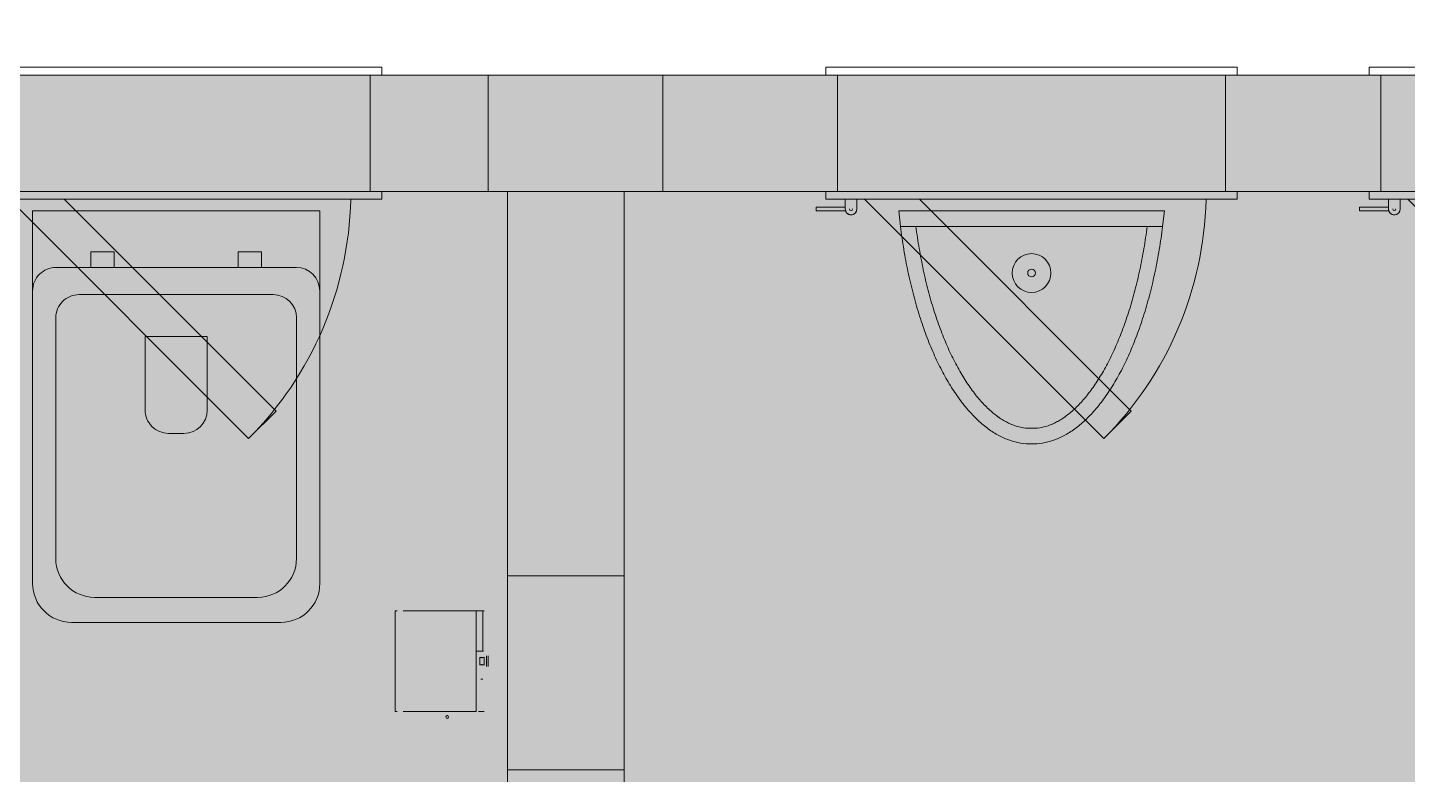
# Model space of a CAD drawing. Header units: millimetres. Extents: x -57519 to 497916, y -349472 to 446842.
# Drawn here: x 415081 to 416859, y 41797 to 42759 of the extents above; entities that cross this region are included whole.
import ezdxf

# ---------------------------------------------------------------- set-up
doc = ezdxf.new("R2010")
doc.units = ezdxf.units.MM
for name, color, linetype, lineweight in [('A-DETL-GENF', 92, 'Continuous', 5), ('A-DETL-THIN', 151, 'Continuous', 9), ('A-DOOR', 31, 'Continuous', 5), ('A-DOOR-FRAM', 31, 'Continuous', 5), ('A-FLOR', 192, 'Continuous', 5), ('A-WALL', 113, 'Continuous', 20), ('P-SANR-FIXT', 6, 'Continuous', 5)]:
    doc.layers.add(name, color=color, linetype=linetype, lineweight=lineweight)

# ---------------------------------------------------------------- blocks, each defined once
blk = doc.blocks.new('DLN_Toilet - DLN_Toilet-12122835-G_F SINGLE OCCUPANCY DIAGRAM')
at = {"layer": 'P-SANR-FIXT', "color": 191}
for p, q in [((135, 700), (-135, 700)), ((-105, 667.8), (105.2, 667.8)), ((-185, 650), (-185, 272.8)), ((185, 272.8), (185, 650)), ((-155, 307.8), (-155, 617.8)), ((155.2, 617.8), (155.2, 307.8)), ((10, 456.5), (-10, 456.5)), ((-40, 426.5), (-40, 331.7)), ((40, 331.7), (40, 426.5)), ((-40, 331.7), (40, 331.7)), ((-185, 272.8), (-185, 170)), ((125.2, 277.8), (-125, 277.8)), ((185, 170), (185, 272.8)), ((-155, 242.8), (155, 242.8)), ((-80, 242.8), (-110, 242.8)), ((-110, 242.8), (-110, 222.8)), ((-80, 222.8), (-80, 242.8)), ((110, 242.8), (80, 242.8)), ((80, 242.8), (80, 222.8)), ((110, 222.8), (110, 242.8)), ((-110, 222.8), (-80, 222.8)), ((80, 222.8), (110, 222.8)), ((-185, 170), (185, 170))]:
    blk.add_line(p, q, dxfattribs=at)
for centre, radius, start, end in [((-135, 650), 50, 90, 180), ((135, 650), 50, 0, 90), ((-105, 617.8), 50, 90, 180), ((105.2, 617.8), 50, 0, 90), ((-10, 426.5), 30, 90, 180), ((10, 426.5), 30, 360, 90), ((-125, 307.8), 30, 180, 270), ((125.2, 307.8), 30, 270, 0), ((-155, 272.8), 30, 180, 270), ((155, 272.8), 30, 270, 0)]:
    blk.add_arc(centre, radius, start, end, dxfattribs=at)
blk = doc.blocks.new('DLN_Urinal - DLN_Urinal-V760-G_F SINGLE OCCUPANCY DIAGRAM')
at = {"layer": 'P-SANR-FIXT', "color": 191}
for p, q in [((-277.9, 32.5), (-280.2, 12.5)), ((59.8, 32.5), (-277.9, 32.5)), ((-277.9, 32.5), (-258.1, 32.5)), ((-258.1, 32.5), (39.9, 32.5)), ((39.9, 32.5), (59.8, 32.5)), ((62, 12.5), (59.8, 32.5)), ((-280.2, 12.5), (62, 12.5))]:
    blk.add_line(p, q, dxfattribs=at)
for radius in [25, 5]:
    blk.add_circle((-109.1, 92.5), radius, dxfattribs=at)
for points, knots in [([(-109.1, 312.5), (-118.5, 312.7), (-132.6, 310.5), (-151.1, 302.3), (-162.5, 295.1), (-171.5, 288.2), (-178.1, 282.3), (-184.6, 275.9), (-191, 268.9), (-197.2, 261.3), (-203.4, 253.1), (-209.3, 244.4), (-217, 232.2), (-224.4, 218.9), (-231.4, 204.6), (-236.4, 193.5), (-241.2, 182), (-245.8, 170), (-250.2, 157.6), (-254.3, 144.9), (-258.2, 131.8), (-263, 113.9), (-268.5, 90.8), (-273.8, 62.2), (-276.7, 42.5), (-277.9, 32.5)], [0, 0, 0, 0, 0.125, 0.1875, 0.25, 0.28125, 0.3125, 0.34375, 0.375, 0.40625, 0.4375, 0.46875, 0.5, 0.5625, 0.59375, 0.625, 0.65625, 0.6875, 0.71875, 0.75, 0.78125, 0.8125, 0.875, 0.9375, 1, 1, 1, 1]), ([(59.8, 32.5), (58.5, 42.5), (55.7, 62.2), (50.3, 90.8), (44.9, 113.9), (40.1, 131.8), (36.2, 144.9), (32.1, 157.6), (27.7, 170), (23.1, 182), (18.3, 193.5), (13.3, 204.6), (8, 215.3), (2.6, 225.6), (-3, 235.3), (-8.8, 244.4), (-14.8, 253.1), (-20.9, 261.3), (-29.2, 271.4), (-40, 282.6), (-53.3, 293.7), (-67, 302.3), (-85.6, 310.5), (-99.6, 312.7), (-109.1, 312.5)], [0, 0, 0, 0, 0.0625, 0.125, 0.1875, 0.21875, 0.25, 0.28125, 0.3125, 0.34375, 0.375, 0.40625, 0.4375, 0.46875, 0.5, 0.53125, 0.5625, 0.59375, 0.625, 0.6875, 0.75, 0.8125, 0.875, 1, 1, 1, 1]), ([(-258.1, 32.5), (-256.8, 42.2), (-254, 61.1), (-248.7, 88.6), (-243.5, 110.7), (-238.8, 127.9), (-235, 140.3), (-231.1, 152.4), (-226.8, 164.2), (-222.4, 175.6), (-217.8, 186.5), (-213.1, 196.9), (-208.1, 207), (-203, 216.5), (-197.7, 225.5), (-192.4, 233.9), (-186.9, 241.9), (-181.2, 249.3), (-175.6, 256.1), (-170, 262.3), (-162.3, 269.7), (-154.6, 276.1), (-147.1, 281.2), (-139.5, 285.5), (-126.6, 291.1), (-116, 292.8), (-109.1, 292.5)], [0, 0, 0, 0, 0.0625, 0.125, 0.1875, 0.21875, 0.25, 0.28125, 0.3125, 0.34375, 0.375, 0.40625, 0.4375, 0.46875, 0.5, 0.53125, 0.5625, 0.59375, 0.625, 0.65625, 0.6875, 0.75, 0.78125, 0.8125, 0.875, 1, 1, 1, 1]), ([(-109.1, 292.5), (-116, 292.8), (-126.6, 291.1), (-141.4, 284.7), (-152.7, 277.7), (-162.3, 269.7), (-170, 262.3), (-175.6, 256.1), (-181.2, 249.3), (-186.9, 241.9), (-192.4, 233.9), (-197.7, 225.5), (-203, 216.5), (-208.1, 207), (-213.1, 196.9), (-217.8, 186.5), (-222.4, 175.6), (-226.8, 164.2), (-231.1, 152.4), (-235, 140.3), (-238.8, 127.9), (-243.5, 110.7), (-248.7, 88.6), (-254, 61.1), (-256.8, 42.2), (-258.1, 32.5)], [0, 0, 0, 0, 0.125, 0.1875, 0.25, 0.3125, 0.34375, 0.375, 0.40625, 0.4375, 0.46875, 0.5, 0.53125, 0.5625, 0.59375, 0.625, 0.65625, 0.6875, 0.71875, 0.75, 0.78125, 0.8125, 0.875, 0.9375, 1, 1, 1, 1]), ([(-109.1, 292.5), (-102.2, 292.8), (-91.6, 291.1), (-76.7, 284.7), (-65.4, 277.7), (-55.9, 269.7), (-48.2, 262.3), (-42.5, 256.1), (-36.9, 249.3), (-31.3, 241.9), (-25.8, 233.9), (-20.4, 225.5), (-15.2, 216.5), (-10.1, 207), (-5.1, 196.9), (-0.3, 186.5), (4.3, 175.6), (8.7, 164.2), (12.9, 152.4), (16.9, 140.3), (20.6, 127.9), (25.3, 110.7), (30.6, 88.6), (35.8, 61.1), (38.7, 42.2), (39.9, 32.5)], [0, 0, 0, 0, 0.125, 0.1875, 0.25, 0.3125, 0.34375, 0.375, 0.40625, 0.4375, 0.46875, 0.5, 0.53125, 0.5625, 0.59375, 0.625, 0.65625, 0.6875, 0.71875, 0.75, 0.78125, 0.8125, 0.875, 0.9375, 1, 1, 1, 1]), ([(39.9, 32.5), (38.7, 42.2), (35.8, 61.1), (30.6, 88.6), (25.3, 110.7), (20.6, 127.9), (16.9, 140.3), (12.9, 152.4), (8.7, 164.2), (4.3, 175.6), (-0.3, 186.5), (-5.1, 196.9), (-10.1, 207), (-15.2, 216.5), (-20.4, 225.5), (-25.8, 233.9), (-31.3, 241.9), (-36.9, 249.3), (-42.5, 256.1), (-48.2, 262.3), (-55.9, 269.7), (-63.5, 276.1), (-71.1, 281.2), (-78.6, 285.5), (-91.6, 291.1), (-102.2, 292.8), (-109.1, 292.5)], [0, 0, 0, 0, 0.0625, 0.125, 0.1875, 0.21875, 0.25, 0.28125, 0.3125, 0.34375, 0.375, 0.40625, 0.4375, 0.46875, 0.5, 0.53125, 0.5625, 0.59375, 0.625, 0.65625, 0.6875, 0.75, 0.78125, 0.8125, 0.875, 1, 1, 1, 1])]:
    blk.add_open_spline(points, degree=3, knots=knots, dxfattribs=at)
blk = doc.blocks.new('DLN-Access Panel__AP01_ - _AP04_ 450 x 650 _WH_-V820-G_F SINGLE OCCUPANCY DIAGRAM')
at = {"layer": 'A-DOOR', "color": 253}
for p, q in [((-265, 75), (-265, 85)), ((265, 85), (-265, 85)), ((265, 75), (265, 85))]:
    blk.add_line(p, q, dxfattribs=at)
at = {"layer": 'A-DOOR', "color": 191}
for p, q in [((-265, 75), (265, 75)), ((-265, -85), (-265, -75)), ((265, -75), (-265, -75)), ((-265, -85), (265, -85)), ((-240, -85), (-240, -97.5)), ((-225, -97.5), (-225, -85)), ((-215, -85), (93.2, -393.2)), ((128.6, -357.8), (-144.3, -85)), ((265, -85), (265, -75)), ((-240, -95), (-277.5, -95)), ((-277.5, -95), (-277.5, -100)), ((-277.5, -100), (-239.6, -100)), ((93.2, -393.2), (128.6, -357.8))]:
    blk.add_line(p, q, dxfattribs=at)
for centre, radius, start, end in [((-225, -75), 450, 315, 358.6824), ((-232.5, -97.5), 7.5, 180, 0), ((-232.5, -97.5), 7.5, 195, 0), ((-232.5, -97.5), 7.5, 199.4712, 360), ((-232.5, -97.5), 7.5, 199.4712, 360), ((-232.5, -97.5), 2, 180, 360), ((-232.5, -97.5), 2, 180, 360)]:
    blk.add_arc(centre, radius, start, end, dxfattribs=at)
at = {"layer": 'A-DOOR-FRAM', "color": 191}
for p, q in [((-250, 75), (-250, -75)), ((250, 75), (250, -75))]:
    blk.add_line(p, q, dxfattribs=at)
blk = doc.blocks.new('DLN_Toilet Paper Roll - DLN_Toilet Paper Roll-2430284-G_F SINGLE OCCUPANCY DIAGRAM')
at = {"layer": 'P-SANR-FIXT', "color": 191}
for p, q in [((-7, 0), (7, 0)), ((7, 0), (-7, 0)), ((-65, -6.9), (-65, -5)), ((-65, -6.9), (-65, -6.1)), ((-65, -6.1), (-65, -6.9)), ((-65, -15.5), (-65, -6.9)), ((-65, -6.9), (-12.7, -6.9)), ((-65, -109.6), (-65, -15.5)), ((-65, -15.5), (-12.7, -15.5)), ((-12.7, -6.9), (-12.7, -6.1)), ((-12.7, -6.1), (-12.7, -6.9)), ((-12.7, -15.5), (-12.7, -6.9)), ((65, -15.5), (-12.7, -15.5)), ((-7, -2), (7, -2)), ((7, -2), (-7, -2)), ((-5, -5), (5, -5)), ((5, -5), (-5, -5)), ((-5, -11), (5, -11)), ((5, -11), (-5, -11)), ((-3, -2), (3, -2)), ((3, -2), (-3, -2)), ((-3, -5), (3, -5)), ((3, -5), (-3, -5)), ((23.2, -9.3), (23.2, -6.9)), ((23.2, -6.9), (23.2, -9.3)), ((65, -5), (65, -12.4)), ((65, -15.5), (65, -109.6)), ((-65, -120.1), (-65, -117.5)), ((-65, -120.1), (65, -120.1)), ((65, -117.5), (65, -120.1))]:
    blk.add_line(p, q, dxfattribs=at)
for start_param, end_param in [(0, 3.141593), (3.141593, 6.283185)]:
    blk.add_ellipse((71.8, -52.8), major_axis=(2, 0), ratio=0.802744, start_param=start_param, end_param=end_param, dxfattribs=at)
for points, knots in [([(-4.7, -9.3), (-4.6, -9.2), (-4.6, -8.9), (-4.5, -8.5), (-4.5, -8), (-4.5, -7.6), (-4.6, -7.1), (-4.8, -6.6), (-4.9, -6.3), (-5, -6.1), (-5, -6.1), (-5, -6.1)], [0, 0, 0, 0, 0.1, 0.2, 0.3, 0.4, 0.5, 0.6, 0.8, 0.9, 0.9644096, 0.9644096, 0.9644096, 0.9644096]), ([(-5, -6.1), (-5, -6.1), (-5, -6.2), (-4.9, -6.4), (-4.8, -6.7), (-4.8, -6.9)], [0, 0, 0, 0, 0.25, 0.5, 1, 1, 1, 1]), ([(-4.8, -6.9), (-4.7, -7.2), (-4.7, -7.6), (-4.6, -8.3), (-4.7, -8.8), (-4.8, -9.3), (-4.9, -9.7), (-5, -10), (-5, -10.1), (-5, -10.1)], [0, 0, 0, 0, 0.222222, 0.333333, 0.444444, 0.583333, 0.722222, 0.861111, 1, 1, 1, 1]), ([(-5, -10.1), (-5, -10.1), (-5, -10.1), (-4.9, -10), (-4.8, -9.8), (-4.7, -9.5), (-4.7, -9.3)], [0.0801932, 0.0801932, 0.0801932, 0.0801932, 0.2, 0.4, 0.7, 1, 1, 1, 1]), ([(5, -6.1), (5, -6.1), (5, -6.1), (4.9, -6.3), (4.8, -6.6), (4.6, -7.1), (4.5, -7.6), (4.5, -8), (4.5, -8.5), (4.6, -8.9), (4.6, -9.2), (4.7, -9.3)], [0.0355904, 0.0355904, 0.0355904, 0.0355904, 0.1, 0.2, 0.4, 0.5, 0.6, 0.7, 0.8, 0.9, 1, 1, 1, 1]), ([(5, -10.1), (5, -10.1), (5, -10), (4.9, -9.8), (4.8, -9.3), (4.7, -8.7), (4.7, -8.3), (4.6, -8), (4.7, -7.7), (4.7, -7.3), (4.8, -7.1), (4.8, -6.9)], [0, 0, 0, 0, 0.111111, 0.222222, 0.444444, 0.583333, 0.652778, 0.722222, 0.791667, 0.861111, 1, 1, 1, 1]), ([(4.7, -9.3), (4.7, -9.5), (4.9, -9.8), (5, -10.1), (5, -10.1), (5, -10.1)], [0, 0, 0, 0, 0.4, 0.7, 0.9198068, 0.9198068, 0.9198068, 0.9198068]), ([(4.8, -6.9), (4.8, -6.7), (4.9, -6.4), (5, -6.2), (5, -6.1), (5, -6.1)], [0, 0, 0, 0, 0.5, 0.75, 1, 1, 1, 1])]:
    blk.add_open_spline(points, degree=3, knots=knots, dxfattribs=at)

msp = doc.modelspace()

# ---------------------------------------------------------------- hatches: boundary and pattern name
at = {"layer": 'A-DETL-GENF', "transparency": 33554585}
h = msp.add_hatch(color=201, dxfattribs=at)
h.paths.add_polyline_path([(378712.3, -2142.5), (378712.3, 5707.5), (408249.8, 5707.5), (408249.8, 31607.5), (411824.8, 31607.5), (411824.8, 28857.5), (414124.8, 28857.5), (414124.8, 34332.5), (417674.8, 34332.5), (417674.8, 35647.5), (420699.8, 35647.5), (420699.8, 52157.5), (392454.3, 52157.5), (392454.3, 45782.5), (382199.8, 45782.5), (382199.8, 52157.5), (367049.8, 52157.5), (367049.8, 5707.5), (368349.8, 5707.5), (368349.8, 3222.2), (374112.3, -1265.4), (374112.3, -2142.5), (376972.2, -2142.5)], flags=0)
h.paths.add_polyline_path([(370849.8, 8157.5), (370849.8, 9357.5), (369649.8, 9357.5), (369649.8, 15624.2), (370889.8, 15624.2), (370889.8, 9397.5), (371149.8, 9397.5), (371149.8, 8157.5)], flags=0)
h.paths.add_polyline_path([(388124.8, 8157.5), (388124.8, 9397.5), (389899.8, 9397.5), (389899.8, 8157.5)], flags=0)
h.paths.add_polyline_path([(382791.7, 8157.5), (382352.3, 8157.5), (382352.3, 9397.5), (387324.8, 9397.5), (387324.8, 8157.5), (386671.4, 8157.5)], flags=0)
h.paths.add_polyline_path([(404599.8, 8157.5), (396937.3, 8157.5), (396937.3, 9397.5), (404599.8, 9397.5), (404599.8, 8571.4)], flags=0)
h.paths.add_polyline_path([(394430.7, 8157.5), (392899.8, 8157.5), (392899.8, 9397.5), (396137.3, 9397.5), (396137.3, 8157.5)], flags=0)
h.paths.add_polyline_path([(405799.8, 12397.5), (404559.8, 12397.5), (404559.8, 15624.2), (405799.8, 15624.2), (405799.8, 12969.9)], flags=0)
h.paths.add_polyline_path([(370889.8, 16424.2), (369649.8, 16424.2), (369649.8, 23040.8), (370889.8, 23040.8), (370889.8, 17368.3)], flags=0)
h.paths.add_polyline_path([(404559.8, 16424.2), (404559.8, 23040.8), (405799.8, 23040.8), (405799.8, 16424.2)], flags=0)
h.paths.add_polyline_path([(369649.8, 23840.8), (369649.8, 30107.5), (370849.8, 30107.5), (370849.8, 31307.5), (371149.8, 31307.5), (371149.8, 30107.5), (370889.8, 30107.5), (370889.8, 23840.8)], flags=0)
h.paths.add_polyline_path([(404559.8, 23840.8), (404559.8, 27067.5), (405799.8, 27067.5), (405799.8, 23840.8)], flags=0)
h.paths.add_polyline_path([(388124.8, 30067.5), (388124.8, 31307.5), (389399.8, 31307.5), (389399.8, 30067.5)], flags=0)
h.paths.add_polyline_path([(373449.8, 30067.5), (373449.8, 31307.5), (378512.3, 31307.5), (378512.3, 30067.5), (375032.4, 30067.5)], flags=0)
h.paths.add_polyline_path([(386671.4, 30067.5), (382349.8, 30067.5), (382349.8, 31307.5), (387324.8, 31307.5), (387324.8, 30067.5)], flags=0)
h.paths.add_polyline_path([(394430.7, 30067.5), (392399.8, 30067.5), (392399.8, 31307.5), (396137.3, 31307.5), (396137.3, 30067.5)], flags=0)
h.paths.add_polyline_path([(402190, 30067.5), (396937.3, 30067.5), (396937.3, 31307.5), (404599.8, 31307.5), (404599.8, 30067.5), (404129.8, 30067.5)], flags=0)
h.paths.add_polyline_path([(407299.8, 35797.5), (407299.8, 36247.5), (408249.8, 36247.5), (408249.8, 35797.5), (408009.5, 35797.5)], flags=0)
h.paths.add_polyline_path([(412649.8, 35797.5), (412649.8, 37247.5), (415649.8, 37247.5), (415649.8, 35797.5), (413829, 35797.5)], flags=0)
h.paths.add_polyline_path([(412649.8, 37397.5), (412649.8, 37897.5), (418299.8, 37897.5), (418299.8, 37397.5), (412859.1, 37397.5)], flags=0)
h.paths.add_polyline_path([(408979.4, 37847.5), (408399.8, 37847.5), (408399.8, 38327.5), (410749.8, 38327.5), (410749.8, 37847.5), (409949.3, 37847.5)], flags=0)
h.paths.add_polyline_path([(381599.8, 37907.5), (381599.8, 39557.5), (382049.8, 39557.5), (382049.8, 37907.5), (381821.8, 37907.5)], flags=0)
h.paths.add_polyline_path([(406069.7, 38657.5), (404849.8, 38657.5), (404849.8, 49957.5), (408249.8, 49957.5), (408249.8, 38657.5), (408009.5, 38657.5)], flags=0)
h.paths.add_polyline_path([(370182.8, 40207.5), (369149.8, 40207.5), (369149.8, 40707.5), (370699.8, 40707.5), (370699.8, 40207.5)], flags=0)
h.paths.add_polyline_path([(381599.8, 40257.5), (381599.8, 42757.5), (382049.8, 42757.5), (382049.8, 40257.5), (381821.8, 40257.5)], flags=0)
h.paths.add_polyline_path([(414798.9, 42697.5), (410674.8, 42697.5), (410674.8, 43197.5), (418349.8, 43197.5), (418349.8, 42697.5), (415768.8, 42697.5)], flags=0)
h.paths.add_polyline_path([(377289.8, 42907.5), (375749.8, 42907.5), (375749.8, 43407.5), (377289.8, 43407.5), (377289.8, 43209.2)], flags=0)
h.paths.add_polyline_path([(382049.8, 46907.5), (379399.8, 46907.5), (379399.8, 52007.5), (382049.8, 52007.5), (382049.8, 47057.9)], flags=0)
h.paths.add_polyline_path([(410919.2, 47837.5), (410674.8, 47837.5), (410674.8, 48337.5), (418349.8, 48337.5), (418349.8, 47837.5), (411404.2, 47837.5)], flags=0)
h.paths.add_polyline_path([(408399.8, 50107.5), (408399.8, 52007.5), (408849.8, 52007.5), (408849.8, 50107.5)], flags=0)

# ---------------------------------------------------------------- linework, layer by layer
at = {"layer": 'A-DETL-THIN', "lineweight": 5}
msp.add_line((418349.8, 42697.5), (410674.8, 42697.5), dxfattribs=at)
at = {"layer": 'A-FLOR'}
for p, q in [((415699.8, 42547.5), (415522.8, 42547.5)), ((415699.8, 40307.5), (415699.8, 42547.5)), ((415849.8, 42547.5), (415849.8, 40307.5)), ((416124.8, 42547.5), (415849.8, 42547.5))]:
    msp.add_line(p, q, dxfattribs=at)
at = {"layer": 'A-WALL', "color": 191, "lineweight": 5}
for p, q in [((415537.8, 42697.5), (416109.8, 42697.5)), ((415674.8, 42697.5), (415674.8, 42547.5)), ((415899.8, 42547.5), (415899.8, 42697.5)), ((416624.8, 42697.5), (416824.8, 42697.5)), ((415699.8, 42547.5), (415699.8, 40307.5)), ((416124.8, 42547.5), (415699.8, 42547.5)), ((416624.8, 42547.5), (416824.8, 42547.5)), ((415699.8, 42052.5), (415849.8, 42052.5)), ((415849.8, 41802.5), (415699.8, 41802.5))]:
    msp.add_line(p, q, dxfattribs=at)

# ---------------------------------------------------------------- block references
at = {"layer": 'A-DOOR', "color": 191}
for p in [(415272.8, 42622.5), (416374.8, 42622.5), (417074.8, 42622.5)]:
    msp.add_blockref('DLN-Access Panel__AP01_ - _AP04_ 450 x 650 _WH_-V820-G_F SINGLE OCCUPANCY DIAGRAM', p, dxfattribs=at)
at = {"layer": 'P-SANR-FIXT', "color": 191}
for name, p, rotation in [('DLN_Toilet - DLN_Toilet-12122835-G_F SINGLE OCCUPANCY DIAGRAM', (415272.8, 42692.5), 180), ('DLN_Urinal - DLN_Urinal-V760-G_F SINGLE OCCUPANCY DIAGRAM', (416265.8, 42535), 180), ('DLN_Toilet Paper Roll - DLN_Toilet Paper Roll-2430284-G_F SINGLE OCCUPANCY DIAGRAM', (415674.8, 41942.5), 269.9999999999998)]:
    msp.add_blockref(name, p, dxfattribs=dict(at, rotation=rotation))

doc.saveas('drawing.dxf')
